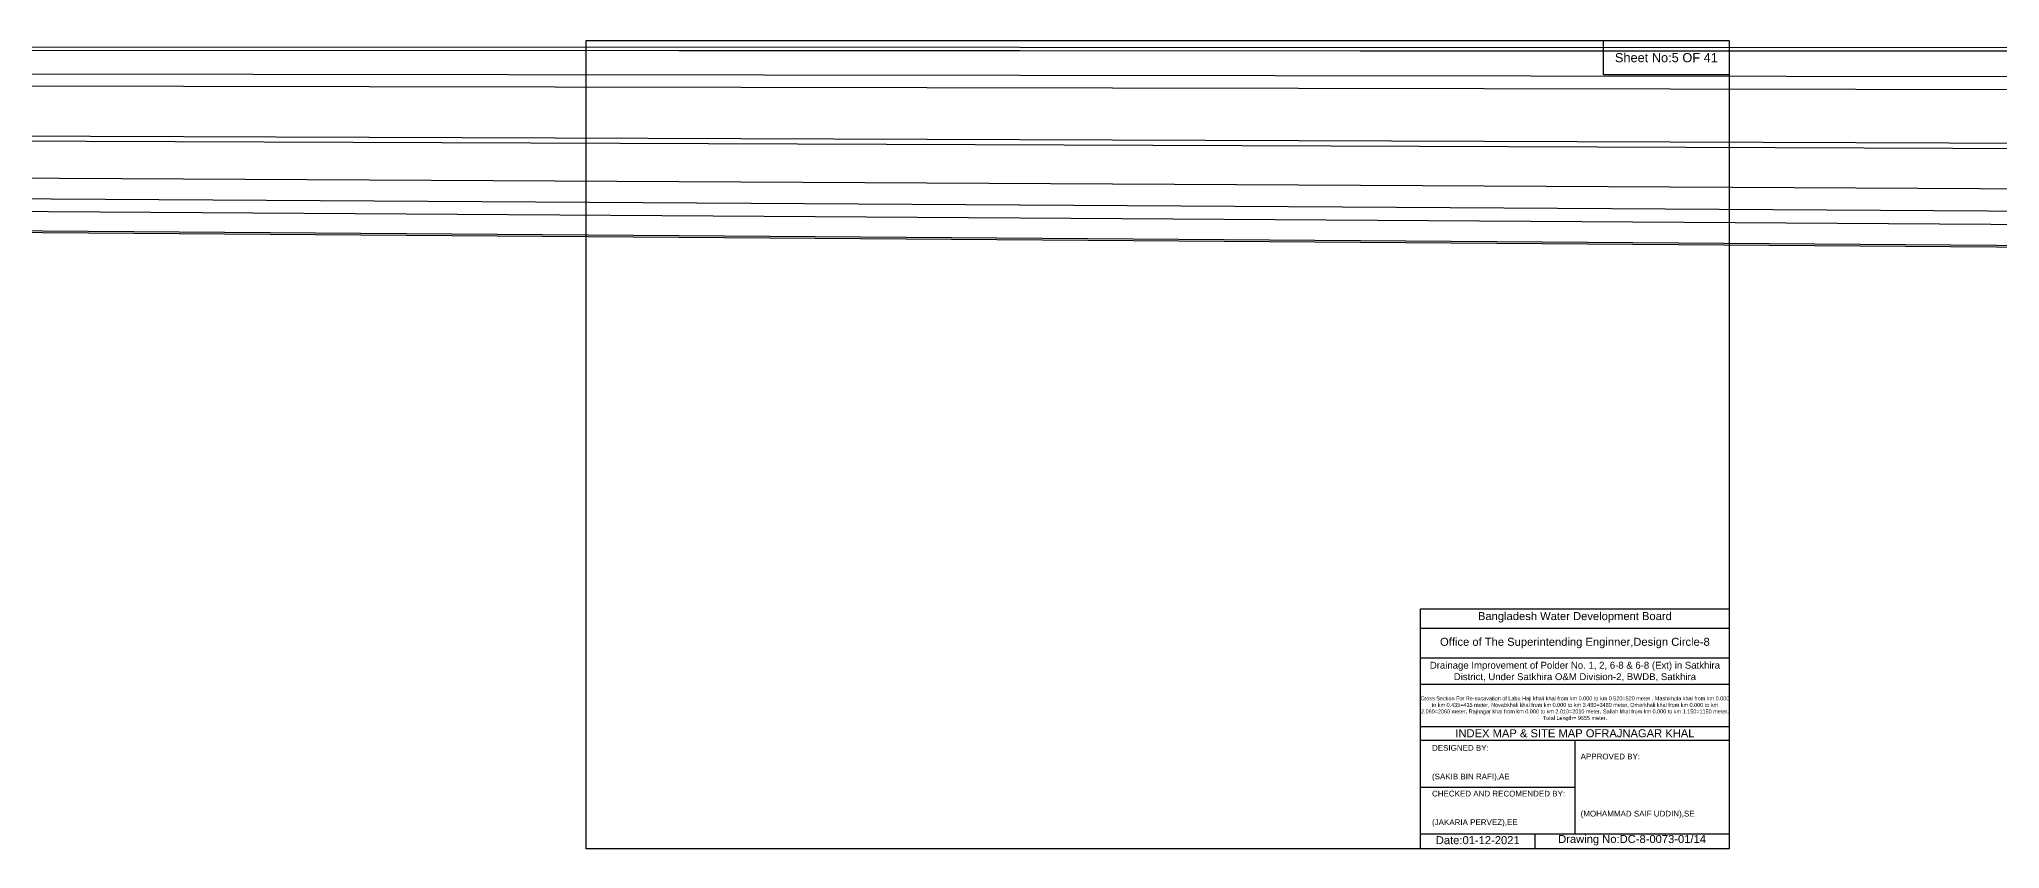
# Model space of a CAD drawing. Header units: inches. Extents: x 0 to 506000, y -4242 to 7.
# Drawn here: x 137130 to 147420, y -4242 to 7 of the extents above; entities that cross this region are included whole.
import ezdxf

# ---------------------------------------------------------------- set-up
doc = ezdxf.new("R2010")
doc.units = ezdxf.units.IN
doc.header["$LTSCALE"] = 7
doc.header["$MEASUREMENT"] = 0
doc.layers.add('Cross Section Labels', color=7, linetype='Continuous', lineweight=9)
doc.styles.get("Standard").update_dxf_attribs({"font": 'arial.ttf'})
doc.dimstyles.get("Standard").update_dxf_attribs({"dimtxt": 0.18, "dimasz": 0.18, "dimexe": 0.18, "dimexo": 0.0625, "dimgap": 0.09, "dimtad": 0, "dimtih": 1, "dimtoh": 1, "dimdec": 4, "dimzin": 0, "dimdsep": 46, "dimtxsty": 'Standard', "dimcen": 0.09, "dimadec": 0, "dimazin": 0, "dimtfac": 1, "dimtdec": 4, "dimtofl": 0, "dimtmove": 0, "dimatfit": 3, "dimfxl": 1, "dimtolj": 1, "dimtzin": 0, "dimarcsym": 0})

msp = doc.modelspace()

# ---------------------------------------------------------------- linework, layer by layer
for points in [[(140000, 0), (146000, 0), (146000, -4242), (140000, -4242)], [(145340, 0), (146000, 0), (146000, -180), (145340, -180)]]:
    msp.add_lwpolyline(points, close=True)
for points in [[(144380, -4242), (144380, -2982), (146000, -2982)], [(144380, -3084), (146000, -3084)], [(144380, -3240), (146000, -3240)], [(144380, -3378), (146000, -3378)], [(144380, -3600), (146000, -3600)], [(144380, -3672), (146000, -3672)], [(145190, -3672), (145190, -4164)], [(144380, -3918), (145190, -3918)], [(144380, -4164), (146000, -4164)], [(144980, -4164), (144980, -4242)]]:
    msp.add_lwpolyline(points)

# ---------------------------------------------------------------- texts
at = {"attachment_point": 5}
for s, insert, char_height in [('Sheet No:5 OF 41', (145670, -90), 48), ('Bangladesh Water Development Board', (145190, -3027), 42), ('Office of The Superintending Enginner,Design Circle-8', (145190, -3162), 42)]:
    msp.add_mtext(s, dxfattribs=dict(at, insert=insert, char_height=char_height))
for s, insert, char_height, width, attachment_point in [('Drainage Improvement of Polder No. 1, 2, 6-8 & 6-8 (Ext) in Satkhira District, Under Satkhira O&M Division-2, BWDB, Satkhira', (145190, -3312), 36, 1680, 5), ('Cross Section For Re-excavation of Labu Haji khali khal from km 0.000 to km 0.520=520 meter , Mashkhola khal from km 0.000 to km 0.435=435 meter, Novabkhali khal from km 0.000 to km 3.480=3480 meter, Omarkhali khal from km 0.000 to km 2.060=2060 meter, Rajnagar khal from km 0.000 to km 2.010=2010 meter, Sallah khal from km 0.000 to km 1.150=1150 meter, Total Length= 9655 meter. ', (145190, -3507), 20.561, 1620, 5), ('DESIGNED BY:^J^J^J(SAKIB BIN RAFI),AE', (144440, -3792), 30, 840, 4), ('INDEX MAP & SITE MAP OFRAJNAGAR KHAL', (145190, -3636), 42, 1680, 5), ('APPROVED BY:^J^J^J^J^J^J(MOHAMMAD SAIF UDDIN),SE', (145220, -3912), 30, 840, 4), ('CHECKED AND RECOMENDED BY:^J^J^J(JAKARIA PERVEZ),EE', (144440, -4032), 30, 840, 4), ('Date:01-12-2021', (144680, -4197), 42, 840, 5), ('Drawing No:DC-8-0073-01/14', (145490, -4197), 42, 1320, 5)]:
    msp.add_mtext(s, dxfattribs=dict(insert=insert, char_height=char_height, width=width, attachment_point=attachment_point))

# ---------------------------------------------------------------- leaders
at = {"layer": 'Cross Section Labels', "annotation_type": 0, "has_hookline": 1, "hookline_direction": 0, "text_width": 497}
for points in [[(0, 0), (242808, -1783), (242988, -1783)], [(0, 0), (262714, -1592), (262894, -1592)], [(0, 0), (272532, -347), (272712, -347)], [(0, 0), (273030, -1989), (273210, -1989)], [(0, 0), (283272, -1851), (283452, -1851)], [(0, 0), (292196, -508), (292286, -114), (292330, -114)], [(0, 0), (323900, -1706), (324080, -1706)], [(0, 0), (403262, -146), (403442, -146)], [(0, 0), (413300, -154), (413480, -154)], [(0, 0), (412980, -1586), (413160, -1586)], [(0, 0), (443222, -1617), (443402, -1617)], [(0, 0), (452718, -111), (452897, -111)]]:
    msp.add_leader(points, dimstyle='Standard', override={"dimasz": 43.2}, dxfattribs=at)

doc.saveas('drawing.dxf')
